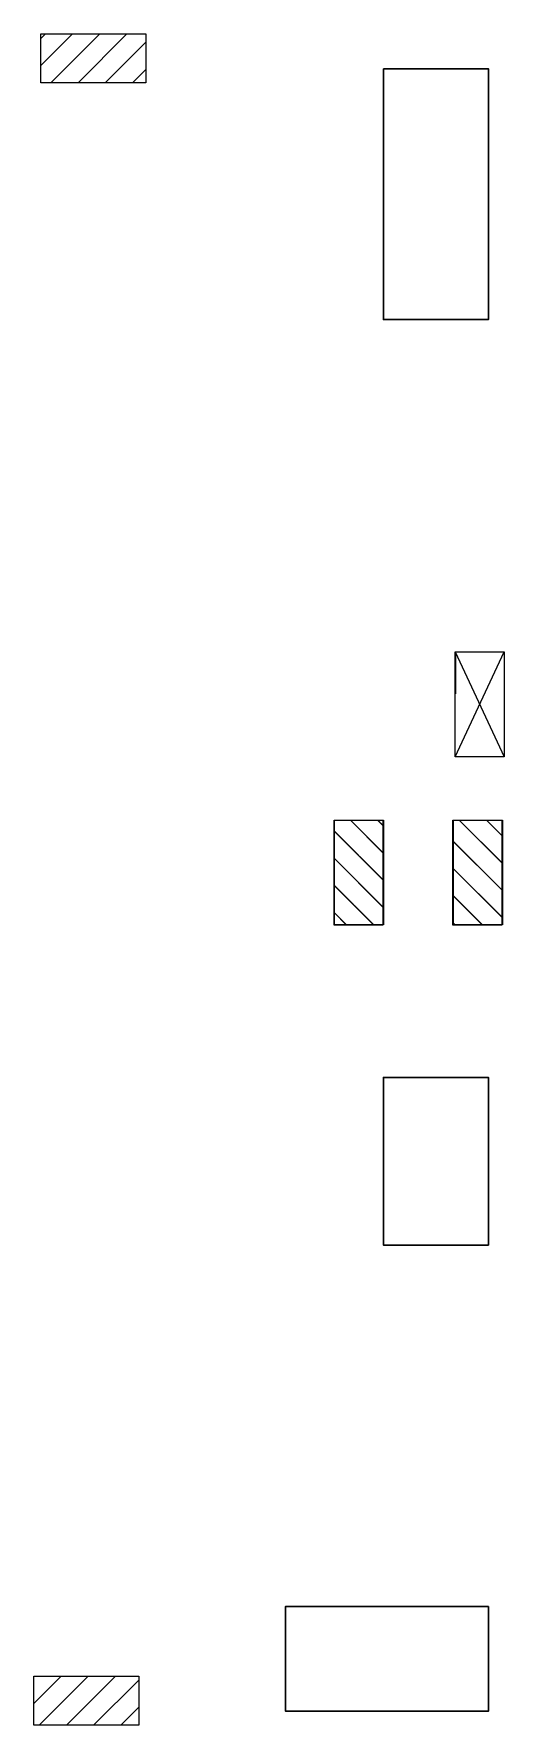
# Model space of a CAD drawing. Header units: inches. Extents: x 1065 to 31087, y 140 to 10961.
# Drawn here: x 12320.4 to 12387.6, y 2295.1 to 2537.1 of the extents above; entities that cross this region are included whole.
import ezdxf

# ---------------------------------------------------------------- set-up
doc = ezdxf.new("R2010")
doc.units = ezdxf.units.IN
doc.header["$MEASUREMENT"] = 0
doc.linetypes.add('DASHED2', pattern=[9.525, 6.35, -3.175])
for name, color, linetype, lineweight in [('1.Boundary & Pillar', 10, 'Continuous', 30), ('2.Walls', 255, 'Continuous', 35), ('5.Switchboards', 210, 'Continuous', 9), ('8.(Hidden) Emergency Connections', 10, 'DASHED2', 20)]:
    doc.layers.add(name, color=color, linetype=linetype, lineweight=lineweight)
doc.layers.get('8.(Hidden) Emergency Connections').off()

# ---------------------------------------------------------------- blocks, each defined once
blk = doc.blocks.new('col')
at = {"layer": '1.Boundary & Pillar', "linetype": 'Continuous'}
for points in [[(-303, 475.5), (-288, 475.5), (-288, 439.6), (-303, 439.6)], [(-288, 307.19), (-303, 307.19), (-303, 331.19), (-288, 331.19)], [(-288, 255.5), (-288, 240.5), (-317, 240.5), (-317, 255.5)]]:
    blk.add_lwpolyline(points, close=True, dxfattribs=at)
blk = doc.blocks.new('Switchboard')
at = {"layer": '5.Switchboards'}
h = blk.add_hatch(dxfattribs=at)
h.set_pattern_fill('ANSI31', color=256, scale=22)
h.paths.add_polyline_path([(2518, 710), (2518, 717), (2503, 717), (2503, 710)])
blk.add_lwpolyline([(2503, 717), (2518, 717), (2518, 710), (2503, 710)], close=True, dxfattribs=at)
blk = doc.blocks.new('Floor Distribution Board')
at = {"layer": '2.Walls', "linetype": 'Continuous'}
blk.add_line((2293.99, 768.51), (2294, 762.51), dxfattribs=at)
at = {"layer": '5.Switchboards'}
for p, q in [((2293.99, 768.51), (2300.99, 753.51)), ((2293.99, 753.51), (2300.99, 768.51))]:
    blk.add_line(p, q, dxfattribs=at)
blk.add_lwpolyline([(2300.99, 768.51), (2300.99, 753.51), (2293.99, 753.51), (2293.99, 768.51)], close=True, dxfattribs=at)

msp = doc.modelspace()

# ---------------------------------------------------------------- block references
at = {"layer": '1.Boundary & Pillar', "linetype": 'Continuous'}
msp.add_blockref('col', (12673.36126, 2056.57023), dxfattribs=at)
at = {"layer": '8.(Hidden) Emergency Connections'}
for name, p in [('Switchboard', (9818.36398, 1820.06849)), ('Floor Distribution Board', (10086.62869, 1680.11012)), ('Switchboard', (9817.36126, 1585.06849))]:
    msp.add_blockref(name, p, dxfattribs=at)
at = {"layer": '8.(Hidden) Emergency Connections', "rotation": 270}
for p in [(11653.295, 4927.54885), (11653.36398, 4927.56849), (11670.295, 4927.54885), (11670.36398, 4927.56849)]:
    msp.add_blockref('Switchboard', p, dxfattribs=at)

doc.saveas('drawing.dxf')
